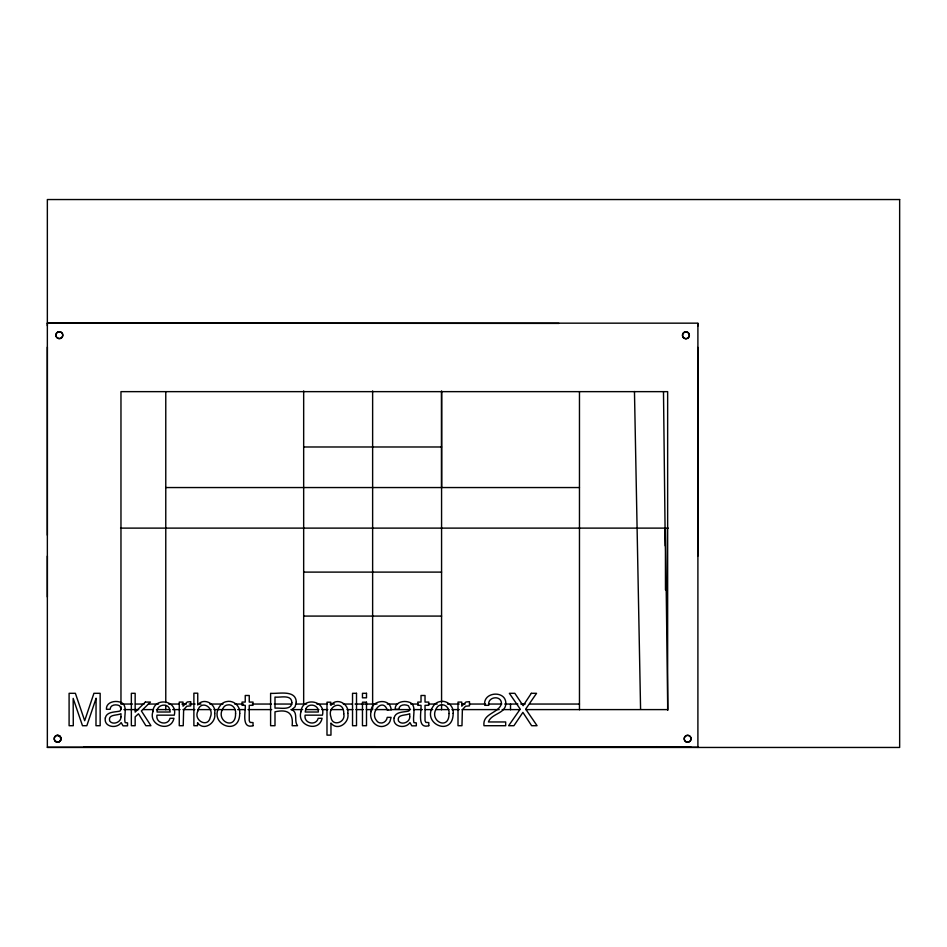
<?xml version="1.0" encoding="UTF-8"?>
<svg xmlns="http://www.w3.org/2000/svg" width="947" height="947" viewBox="0 0 947 947"><rect width="100%" height="100%" fill="white"/><g stroke="black" fill="none" stroke-linecap="round" stroke-linejoin="round"><path stroke-width="1.42" d="M47.35 596.977L47.35 556.09M47.35 535.209L47.35 347.135M47.35 325.709L47.35 323.164L697.903 323.164L697.903 747.455M372.633 390.922L372.633 709.753M441.574 487.551L441.574 392.236M697.903 326.005L697.915 323.46M697.903 556.007L697.915 347.431M665.268 545.863L663.492 392.011M60.928 739.583L60.04 736.281L56.737 735.393A3.433 3.433 0 0 0 56.737 742.01L59.33 741.667L60.928 739.583L60.04 741.122M58.513 742.01L59.33 741.667M294.612 746.71L375.557 746.674M47.35 323.164L558.931 323.401M303.667 446.984L441.574 446.984M165.772 487.551L579.469 487.551M120.565 528.118L668.251 528.118M303.667 572.106L441.574 572.106M303.667 616.083L441.574 616.083M120.979 704.047L132.544 704.047M135.433 704.047L144.098 704.047M148.442 704.047L158.551 704.047M168.708 704.047L178.983 704.047M181.907 704.047L186.31 704.047M189.246 704.047L195.118 704.047M198.053 704.047L200.989 704.047M209.784 704.047L222.983 704.047M234.726 704.047L243.521 704.047M252.328 704.047L271.398 704.047M274.334 704.047L291.936 704.047M296.34 704.047L306.603 704.047M316.878 704.047L327.153 704.047M330.077 704.047L334.48 704.047M343.288 704.047L352.083 704.047M355.018 704.047L377.024 704.047M387.299 704.047L397.562 704.047M410.773 704.047L418.101 704.047M428.375 704.047L437.171 704.047M447.446 704.047L459.177 704.047M462.112 704.047L465.048 704.047M469.44 704.047L485.586 704.047M488.51 704.047L501.721 704.047M504.656 704.047L517.855 704.047M520.791 704.047L525.194 704.047M529.586 704.047L579.469 704.047M123.927 709.599L138.7 709.599M143.127 709.599L153.473 709.599M156.433 709.599L169.726 709.599L170.188 712.014L157.06 712.014C156.338 704.485 168.246 702.26 169.785 709.694M172.685 709.599L180.072 709.599M183.02 709.599L194.845 709.599M197.793 709.599L211.098 709.599M214.046 709.599L234.738 709.599M237.685 709.599L245.084 709.599M248.031 709.599L271.671 709.599M290.883 709.599L302.697 709.599M305.656 709.599L318.95 709.599M321.909 709.599L327.816 709.599M330.775 709.599L342.589 709.599M347.028 709.599L352.935 709.599M355.894 709.599L363.281 709.599M366.229 709.599L372.147 709.599M375.095 709.599L388.4 709.599M391.348 709.599L410.56 709.599M413.519 709.599L422.374 709.599M425.333 709.599L432.72 709.599M435.679 709.599L448.973 709.599M451.932 709.599L459.319 709.599M462.278 709.599L499.211 709.599M502.17 709.599L519.891 709.599M525.81 709.599L667.647 709.599L667.647 391.644L120.967 391.644L120.967 703.68M47.35 747.254L697.903 747.254M347.513 746.71L691.061 747.254M359.339 746.71L372.633 747.254L84.094 746.71L659.609 746.852L656.685 746.674M365.246 746.721L372.633 746.852L366.738 746.698M368.205 746.71L372.633 746.852M57.625 735.274L59.33 735.736M56.737 742.01L54.654 740.412M60.04 736.281L60.928 737.808M634.466 391.513L640.574 709.125M667.801 710.357L665.398 528.118L665.481 589.898M579.469 392.236L579.469 709.753M510.516 704.047L510.516 709.753M441.574 390.922L441.574 702.579M441.574 704.047L441.574 709.753M303.667 390.922L303.667 704.047M165.772 392.236L165.772 702.567M165.772 705.468L165.772 709.753M120.967 706.64L120.967 709.599M684.219 338.41A3.421 3.421 0 0 1 683.308 333.249A3.421 3.421 0 0 1 688.552 333.249A3.421 3.421 0 0 1 687.64 338.41M686.812 338.754A3.421 3.421 0 0 1 685.036 338.754M96.073 698.377L95.978 725.71L100.157 725.71L100.157 693.311L93.931 693.311L84.685 720.703L75.381 693.311L69.095 693.311L69.095 725.71L73.286 725.71L73.168 698.377L82.484 725.71L86.828 725.71L96.073 698.377M343.737 713.754C346.117 722.514 332.184 727.154 331.012 717.258C326.549 705.053 344.341 699.407 343.737 713.754M197.651 711.505C193.543 720.667 208.068 728.219 210.222 717.424C214.993 706.888 199.983 698.981 197.651 711.505M214.685 713.446C216.543 722.833 203.723 731.7 197.544 722.691L197.544 725.71L193.886 725.71L193.886 693.192L197.745 693.192L197.745 704.959C203.771 696.933 216.555 704.071 214.685 713.446M239.721 713.399C239.555 738.115 206.067 723.129 220.734 704.935A9.754 9.754 0 0 1 226.428 701.62C233.542 699.845 240.514 706.166 239.721 713.399M371.082 711.611C368.513 720.478 377.687 730.149 386.388 725.177A8.109 8.109 0 0 0 389.963 721.413L391.111 717.353L387.252 717.353C386.79 720.904 383.488 723.792 379.842 722.845A4.865 4.865 0 0 1 376.622 720.572C369.294 712.546 382.848 697.075 387.252 710.025L391.111 710.025C390.957 697.383 370.691 699.738 371.082 711.611M453.175 713.399C452.997 738.115 419.509 723.129 434.176 704.935A9.754 9.754 0 0 1 439.882 701.62C446.984 699.845 453.968 706.166 453.175 713.399M152.893 711.635C148.123 725.58 170.851 733.049 173.94 718.299L170.034 718.299C168.116 726.16 155.344 723.544 156.953 715.163L174.272 715.163C178.06 700.153 153.828 696.566 152.893 711.635M301.039 711.635C296.269 725.58 319.009 733.049 322.087 718.299L318.192 718.299C316.262 726.16 303.49 723.544 305.112 715.163L322.418 715.163C326.218 700.153 301.975 696.566 301.039 711.635M347.786 713.375C349.869 722.691 337.511 731.652 330.965 723.058L330.965 735.132L326.987 735.132L326.987 702.201L330.846 702.201L330.846 705.326C336.599 696.874 349.538 704.023 347.786 713.375M291.83 702.461C291.913 710.854 279.886 707.563 274.997 708.155L274.997 697.075C279.874 697.832 291.617 694.092 291.83 702.461M105.33 717.956C103.483 727.059 116.836 729.249 121.157 722.585L123.039 725.852L127.549 725.816L127.549 722.892L125.182 722.644C123.299 716.323 129.052 703.858 119.346 701.905C114.066 700.46 105.969 702.567 106.419 709.303L110.124 709.303C110.219 704.532 116.315 704.023 119.618 705.775L121.062 708.723L120.115 711.019C115.191 712.333 106.656 711.351 105.33 717.956M394.118 717.956C392.271 727.059 405.612 729.249 409.933 722.585L411.827 725.852L416.325 725.816L416.325 722.892L413.957 722.644C412.075 716.323 417.828 703.858 408.133 701.905C402.842 700.46 394.757 702.567 395.195 709.303L398.9 709.303C399.007 704.532 405.091 704.023 408.406 705.775L409.85 708.723L408.891 711.019C403.967 712.333 395.444 711.351 394.118 717.956M505.828 703.479C505.781 713.789 491.327 713.375 488.415 721.957L505.674 721.957L505.674 725.71L483.988 725.71C482.319 713.127 498.951 713.375 501.437 703.657C501.59 694.684 486.959 696.649 488.794 705.326L484.757 705.326C482.544 691.57 506.065 689.949 505.828 703.479M235.578 713.517C235.945 731.404 214.271 720.916 223.445 707.646A5.398 5.398 0 0 1 227.043 705.042C232.204 703.562 236.241 708.616 235.578 713.517M449.02 713.517C449.387 731.404 427.724 720.916 436.887 707.646A5.398 5.398 0 0 1 440.485 705.042C445.658 703.562 449.683 708.616 449.02 713.517M296.281 702.047L295.085 706.805L291.712 709.788C297.867 712.026 294.434 719.684 296.66 724.266L297.524 725.71L292.138 725.71C293.57 713.044 287.781 708.96 274.997 711.813L274.997 725.71L270.605 725.71L270.605 693.311C278.264 694.044 295.819 689.38 296.281 702.047M120.956 716.891C121.275 722.289 112.705 725.497 109.663 720.963C107.851 713.943 117.144 715.79 120.956 713.695L120.956 716.891M409.731 716.891C410.051 722.289 401.481 725.497 398.45 720.963C396.627 713.943 405.92 715.79 409.731 713.695L409.731 716.891M183.635 709.753L183.233 725.71L179.255 725.71L179.255 702.082L183.031 702.082L183.031 706.166L187.246 701.987L190.749 701.668L190.749 705.858L186.796 706.225L183.635 709.753M462.373 709.753L461.97 725.71L458.005 725.71L458.005 702.082L461.769 702.082L461.769 706.166L465.995 701.987L469.499 701.668L469.499 705.858L465.533 706.225L462.373 709.753M305.763 709.232L305.218 712.014L318.346 712.014C319.115 704.675 308.047 702.331 305.763 709.232M531.326 693.311L523.123 705.704L514.848 693.311L509.356 693.311L520.234 709.102L508.622 725.71L513.925 725.71L522.898 712.393L531.634 725.71L537.079 725.71L525.68 709.102L536.558 693.311L531.326 693.311M145.353 702.082L135.161 712.12L135.161 693.311L131.349 693.311L131.349 725.71L135.161 725.71L135.161 716.843L138.487 713.801L145.862 725.71L150.928 725.71L141.375 710.937L150.431 702.082L145.353 702.082M253.027 725.71C240.976 729.202 245.841 711.339 245.237 705.326L242.041 705.326L242.041 702.082L245.237 702.082L245.237 695.489L249.25 695.489L249.25 702.082L253.027 702.082L253.027 705.326L249.25 705.326L249.25 720.75L250.091 722.407L253.027 722.585L253.027 725.71M428.79 725.71C416.739 729.202 421.604 711.339 421.013 705.326L417.805 705.326L417.805 702.082L421.013 702.082L421.013 695.489L425.025 695.489L425.025 702.082L428.79 702.082L428.79 705.326L425.025 705.326L425.025 720.75L425.854 722.407L428.79 722.585L428.79 725.71M899.65 199.545L47.35 199.545L47.35 747.455L899.65 747.455L899.65 199.545M356.51 693.311L352.533 693.311L352.533 725.71L356.51 725.71L356.51 693.311M366.501 693.311L362.464 693.311L362.464 697.809L366.501 697.809L366.501 693.311M366.501 702.201L362.464 702.201L362.464 725.71L366.501 725.71L366.501 702.201M57.625 338.115A3.421 3.421 0 0 0 62.762 335.155A3.457 3.457 0 0 0 57.601 332.16A3.457 3.457 0 0 0 57.601 338.15A3.457 3.457 0 0 0 62.798 335.155A3.421 3.421 0 0 0 57.625 332.184A3.421 3.421 0 0 0 57.625 338.115M685.462 741.442A3.421 3.421 0 0 0 691.014 739.358A3.421 3.421 0 0 0 686.433 735.594A3.421 3.421 0 0 0 685.462 741.442M55.909 741.667A3.421 3.421 0 0 0 61.046 738.696A3.421 3.421 0 0 0 55.909 735.736A3.421 3.421 0 0 0 55.909 741.667M684.208 338.115A3.421 3.421 0 0 0 689.345 335.155A3.421 3.421 0 0 0 684.208 332.184A3.421 3.421 0 0 0 684.208 338.115M685.924 741.667A3.421 3.421 0 0 0 691.061 738.696A3.421 3.421 0 0 0 685.924 735.736A3.421 3.421 0 0 0 685.924 741.667"/></g></svg>
